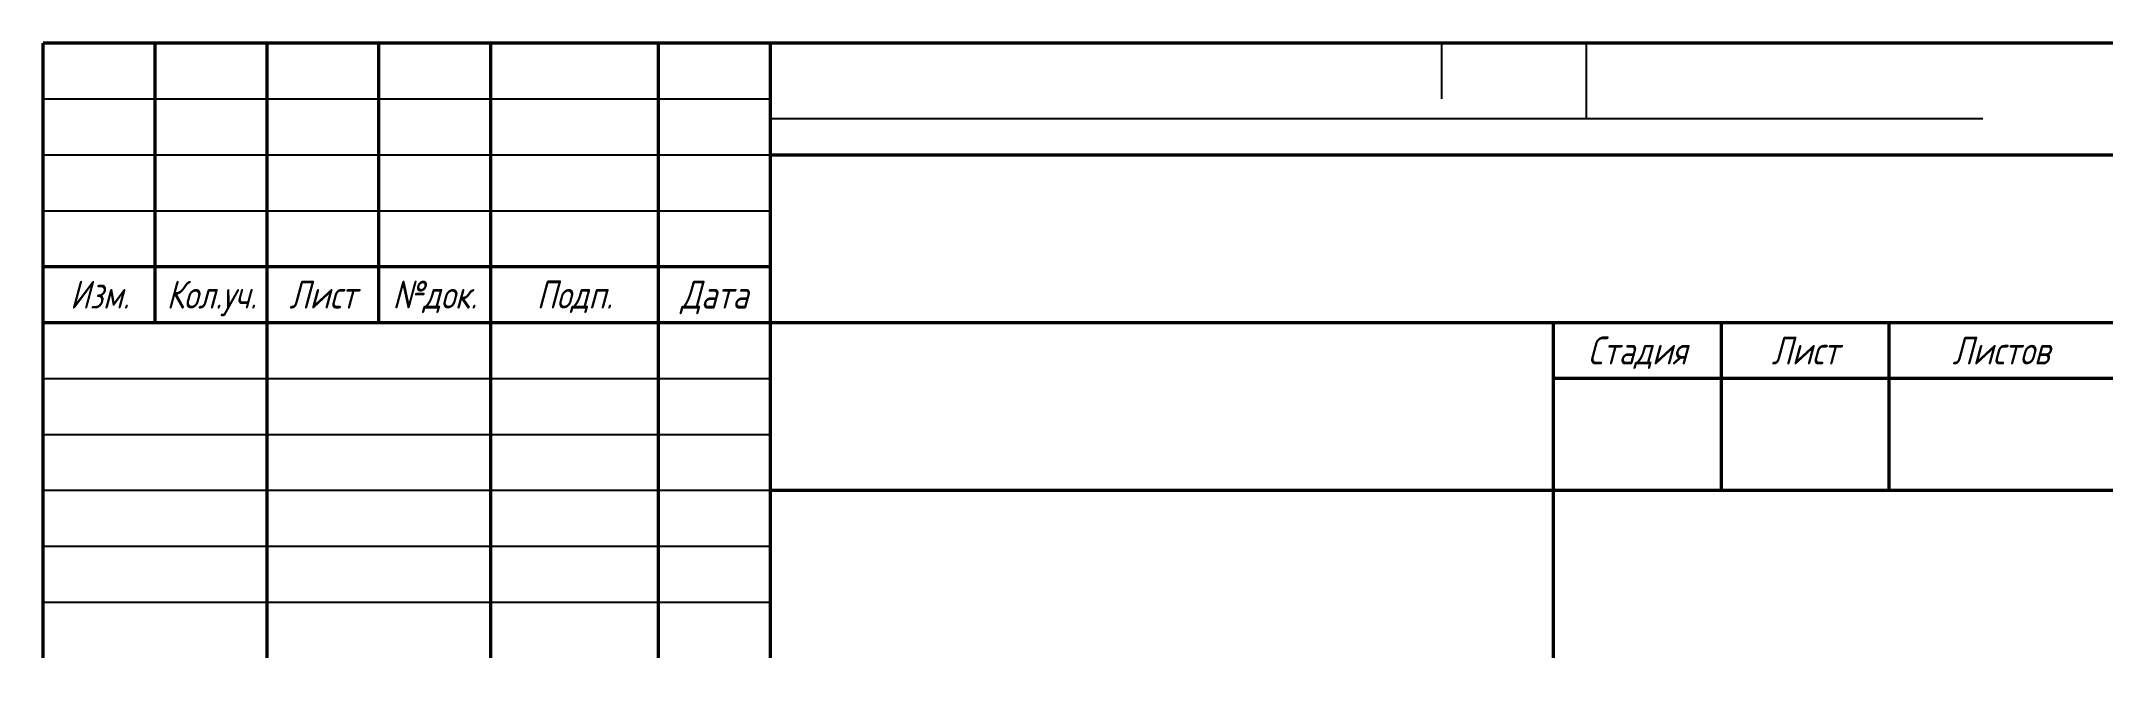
# Model space of a CAD drawing. Header units: millimetres. Extents: x -185 to 0, y 0 to 55.
import ezdxf
from ezdxf.enums import TextEntityAlignment as Align

# ---------------------------------------------------------------- set-up
doc = ezdxf.new("R2010")
doc.units = ezdxf.units.MM
doc.layers.add('ФОРМАТ', color=7, linetype='Continuous')
doc.styles.get("Standard").update_dxf_attribs({"font": 'isocpeur.ttf', "width": 0.8, "oblique": 15})

# ---------------------------------------------------------------- blocks, each defined once
blk = doc.blocks.new('ХХХ_Форма3')
at = {"layer": 'Defpoints', "color": 1}
for p, q in [((-46.94, 55), (-46.94, 48.25)), ((-119.85, 48.25), (-11.47, 48.25))]:
    blk.add_line(p, q, dxfattribs=at)
blk.add_lwpolyline([(-59.85, 55), (-59.85, 50)], dxfattribs=at)
for p in [(-27.35, 20), (-9.85, 20)]:
    blk.add_point(p, dxfattribs=at)
at = {"layer": 'Defpoints', "ltscale": 100}
blk.add_point((0, 0), dxfattribs=at)
at = {"layer": 'ФОРМАТ'}
for p, q in [((-184.85, 50), (-119.85, 50)), ((-184.85, 45), (-119.85, 45)), ((-184.85, 40), (-119.85, 40)), ((-184.85, 25), (-119.85, 25)), ((-184.85, 20), (-119.85, 20)), ((-184.85, 15), (-119.85, 15)), ((-184.85, 10), (-119.85, 10)), ((-184.85, 5), (-119.85, 5))]:
    blk.add_line(p, q, dxfattribs=at)
at = {"layer": 'ФОРМАТ', "const_width": 0.3}
for points in [[(-184.85, 55), (0.15, 55)], [(-184.85, 55), (-184.85, 0)], [(-174.85, 55), (-174.85, 30)], [(-164.85, 55), (-164.85, 0)], [(-154.85, 55), (-154.85, 30)], [(-144.85, 55), (-144.85, 0)], [(-129.85, 55), (-129.85, 0)], [(-119.85, 55), (-119.85, 0)], [(-119.85, 45), (0.15, 45)], [(-184.85, 35), (-119.85, 35)], [(-184.85, 30), (0.15, 30)], [(-49.85, 30), (-49.85, 0)], [(-34.85, 30), (-34.85, 15)], [(-19.85, 30), (-19.85, 15)], [(-49.85, 25), (0.15, 25)], [(-119.85, 15), (0.15, 15)]]:
    blk.add_lwpolyline(points, dxfattribs=at)
at = {"layer": 'ФОРМАТ', "linetype": 'Continuous', "oblique": 15, "width": 0.8}
for s, p in [('Изм.', (-179.8, 32.5)), ('Кол.уч.', (-169.8, 32.5)), ('Лист', (-159.85, 32.5)), ('№док.', (-149.85, 32.5)), ('Подп.', (-137.35, 32.5)), ('Дата', (-124.85, 32.5)), ('Стадия', (-42.35, 27.5)), ('Лист', (-27.35, 27.5)), ('Листов', (-9.85, 27.5))]:
    blk.add_text(s, height=2.5, dxfattribs=at).set_placement(p, align=Align.MIDDLE_CENTER)

msp = doc.modelspace()

# ---------------------------------------------------------------- block references
at = {"layer": 'ФОРМАТ'}
msp.add_blockref('ХХХ_Форма3', (0, 0), dxfattribs=at)

doc.saveas('drawing.dxf')
